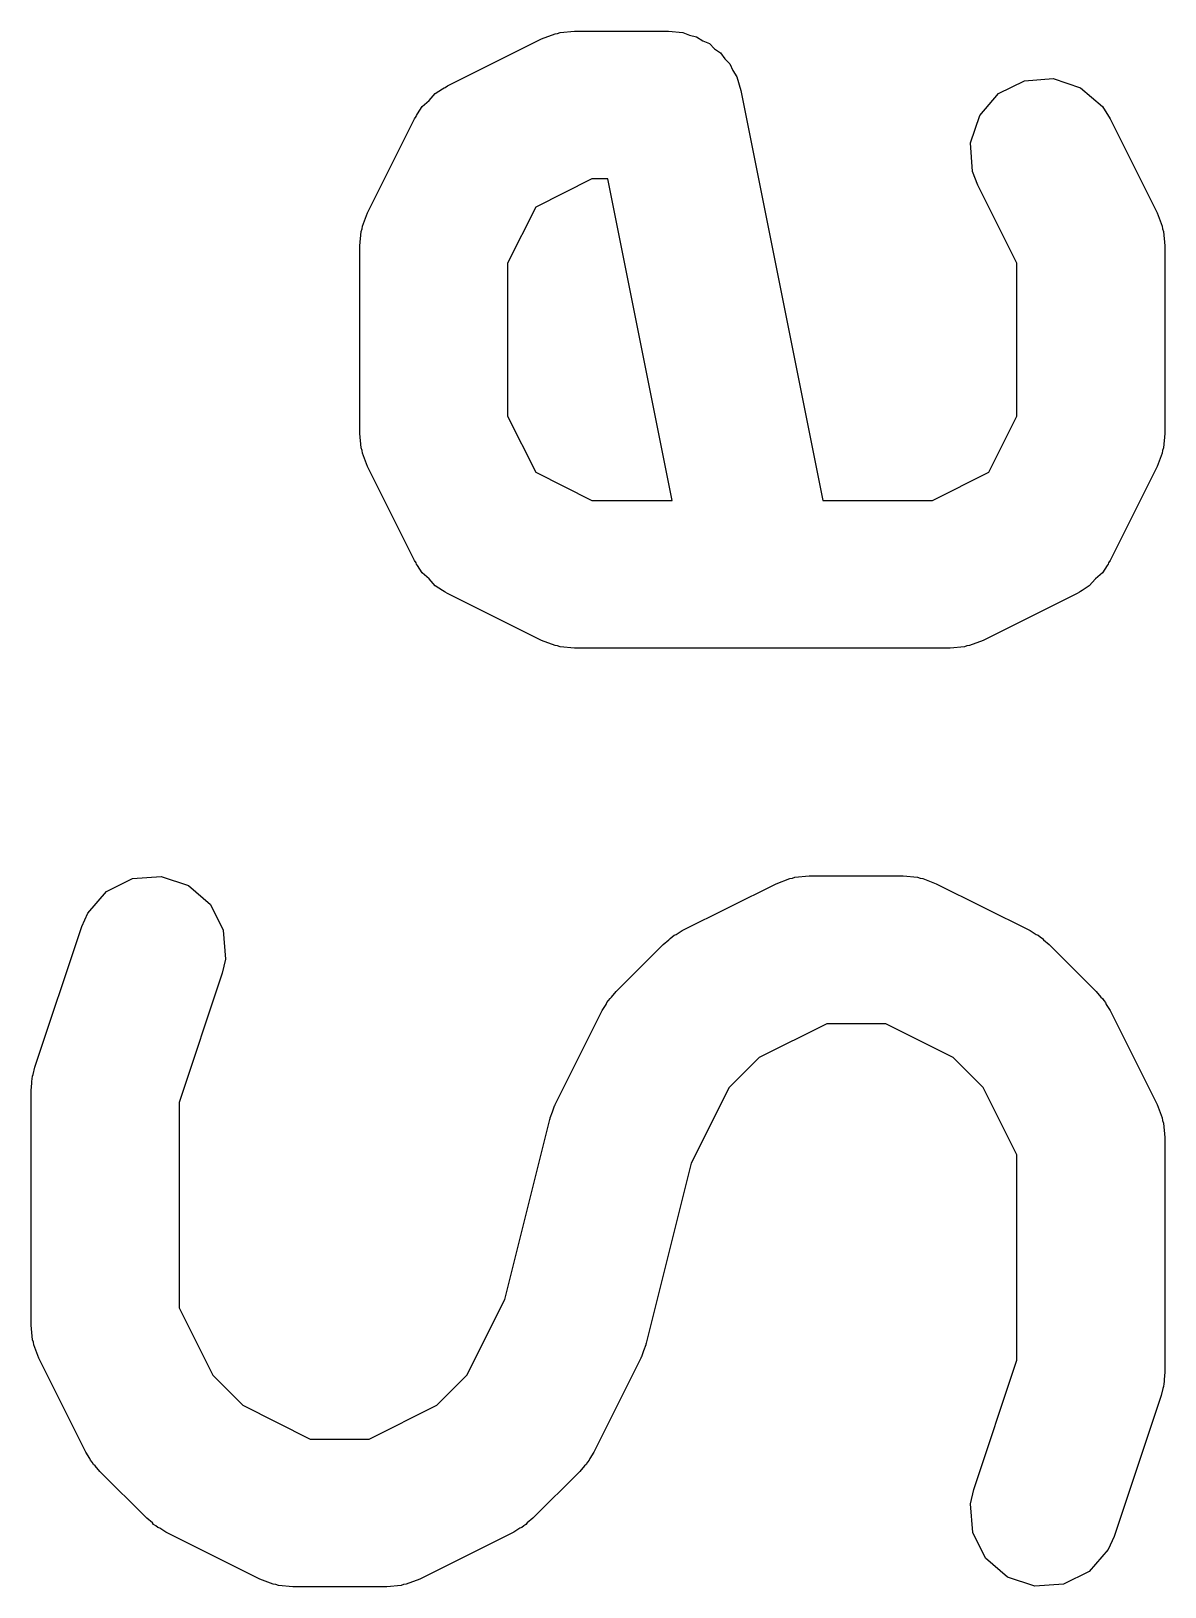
# Model space of a CAD drawing. Header units: inches. Extents: x 0.47 to 2.28, y -2.25 to -0.47.
# Drawn here: x 0.8892 to 0.9344, y -1.9765 to -1.9144 of the extents above; entities that cross this region are included whole.
import ezdxf

# ---------------------------------------------------------------- set-up
doc = ezdxf.new("R2010")
doc.units = ezdxf.units.IN
doc.header["$MEASUREMENT"] = 0
doc.layers.add('F.Silkscreen', color=41, linetype='CONTINUOUS', true_color=0xf2eda1)

msp = doc.modelspace()

# ---------------------------------------------------------------- linework, layer by layer
at = {"layer": 'F.Silkscreen', "linetype": 'CONTINUOUS'}
for p, q in [((0.905799, -1.916557), (0.909548, -1.914682)), ((0.909548, -1.914682), (0.910089, -1.914475)), ((0.910089, -1.914475), (0.910195, -1.914467)), ((0.910195, -1.914467), (0.910293, -1.914427)), ((0.910293, -1.914427), (0.910869, -1.91437)), ((0.910869, -1.91437), (0.914618, -1.91437)), ((0.914618, -1.91437), (0.915194, -1.914427)), ((0.915194, -1.914427), (0.915462, -1.914538)), ((0.915462, -1.914538), (0.915745, -1.914594)), ((0.915745, -1.914594), (0.915989, -1.914756)), ((0.915989, -1.914756), (0.916259, -1.914868)), ((0.916259, -1.914868), (0.916463, -1.915072)), ((0.916463, -1.915072), (0.916704, -1.915233)), ((0.916704, -1.915233), (0.916867, -1.915476)), ((0.916867, -1.915476), (0.917073, -1.915682)), ((0.917073, -1.915682), (0.917184, -1.91595)), ((0.917184, -1.91595), (0.917345, -1.91619)), ((0.9056, -1.916681), (0.905657, -1.916632)), ((0.905657, -1.916632), (0.905702, -1.916617)), ((0.905702, -1.916617), (0.905799, -1.916557)), ((0.917345, -1.91619), (0.917514, -1.916744)), ((0.927806, -1.916865), (0.928836, -1.91635)), ((0.928836, -1.91635), (0.929986, -1.916268)), ((0.929986, -1.916268), (0.931079, -1.916632)), ((0.931079, -1.916632), (0.931949, -1.917387)), ((0.904786, -1.917387), (0.905066, -1.917145)), ((0.905066, -1.917145), (0.905309, -1.916865)), ((0.905309, -1.916865), (0.9056, -1.916681)), ((0.917514, -1.916744), (0.920788, -1.933118)), ((0.927051, -1.917735), (0.927806, -1.916865)), ((0.902603, -1.921627), (0.904478, -1.917877)), ((0.904478, -1.917877), (0.904539, -1.917781)), ((0.904539, -1.917781), (0.904554, -1.917735)), ((0.904554, -1.917735), (0.904603, -1.917679)), ((0.904603, -1.917679), (0.904786, -1.917387)), ((0.926687, -1.918828), (0.927051, -1.917735)), ((0.931949, -1.917387), (0.932257, -1.917877)), ((0.932257, -1.917877), (0.934132, -1.921627)), ((0.926768, -1.919978), (0.926687, -1.918828)), ((0.911566, -1.920276), (0.90932, -1.921398)), ((0.912198, -1.920276), (0.911566, -1.920276)), ((0.914766, -1.933118), (0.912198, -1.920276)), ((0.926975, -1.920518), (0.926768, -1.919978)), ((0.928538, -1.923644), (0.926975, -1.920518)), ((0.902396, -1.922167), (0.902603, -1.921627)), ((0.90932, -1.921398), (0.908197, -1.923644)), ((0.934132, -1.921627), (0.934339, -1.922167)), ((0.902389, -1.922273), (0.902396, -1.922167)), ((0.934339, -1.922167), (0.934347, -1.922273)), ((0.902292, -1.922947), (0.902348, -1.922371)), ((0.902348, -1.922371), (0.902389, -1.922273)), ((0.934347, -1.922273), (0.934387, -1.922371)), ((0.934387, -1.922371), (0.934444, -1.922947)), ((0.902292, -1.930446), (0.902292, -1.922947)), ((0.934444, -1.922947), (0.934444, -1.930446)), ((0.908197, -1.923644), (0.908197, -1.929749)), ((0.928538, -1.929749), (0.928538, -1.923644)), ((0.908197, -1.929749), (0.90932, -1.931995)), ((0.927416, -1.931995), (0.928538, -1.929749)), ((0.902348, -1.931022), (0.902292, -1.930446)), ((0.934444, -1.930446), (0.934387, -1.931022)), ((0.902389, -1.93112), (0.902348, -1.931022)), ((0.902396, -1.931226), (0.902389, -1.93112)), ((0.902603, -1.931767), (0.902396, -1.931226)), ((0.934339, -1.931226), (0.934132, -1.931767)), ((0.934347, -1.93112), (0.934339, -1.931226)), ((0.934387, -1.931022), (0.934347, -1.93112)), ((0.904478, -1.935516), (0.902603, -1.931767)), ((0.90932, -1.931995), (0.911566, -1.933118)), ((0.92517, -1.933118), (0.927416, -1.931995)), ((0.934132, -1.931767), (0.932257, -1.935516)), ((0.911566, -1.933118), (0.914766, -1.933118)), ((0.920788, -1.933118), (0.92517, -1.933118)), ((0.904539, -1.935613), (0.904478, -1.935516)), ((0.904554, -1.935658), (0.904539, -1.935613)), ((0.904603, -1.935715), (0.904554, -1.935658)), ((0.904786, -1.936006), (0.904603, -1.935715)), ((0.932133, -1.935715), (0.931949, -1.936006)), ((0.932182, -1.935658), (0.932133, -1.935715)), ((0.932197, -1.935613), (0.932182, -1.935658)), ((0.932257, -1.935516), (0.932197, -1.935613)), ((0.905066, -1.936249), (0.904786, -1.936006)), ((0.905309, -1.936528), (0.905066, -1.936249)), ((0.9056, -1.936712), (0.905309, -1.936528)), ((0.931427, -1.936528), (0.931135, -1.936712)), ((0.931669, -1.936249), (0.931427, -1.936528)), ((0.931949, -1.936006), (0.931669, -1.936249)), ((0.905657, -1.936761), (0.9056, -1.936712)), ((0.905702, -1.936776), (0.905657, -1.936761)), ((0.905799, -1.936837), (0.905702, -1.936776)), ((0.909548, -1.938712), (0.905799, -1.936837)), ((0.930937, -1.936837), (0.927187, -1.938712)), ((0.931033, -1.936776), (0.930937, -1.936837)), ((0.931079, -1.936761), (0.931033, -1.936776)), ((0.931135, -1.936712), (0.931079, -1.936761)), ((0.910089, -1.938918), (0.909548, -1.938712)), ((0.910195, -1.938926), (0.910089, -1.938918)), ((0.910293, -1.938967), (0.910195, -1.938926)), ((0.910869, -1.939023), (0.910293, -1.938967)), ((0.918371, -1.939023), (0.910869, -1.939023)), ((0.925867, -1.939023), (0.918371, -1.939023)), ((0.926443, -1.938967), (0.925867, -1.939023)), ((0.926541, -1.938926), (0.926443, -1.938967)), ((0.926647, -1.938918), (0.926541, -1.938926)), ((0.927187, -1.938712), (0.926647, -1.938918)), ((0.892185, -1.948736), (0.893216, -1.948221)), ((0.893216, -1.948221), (0.894365, -1.948139)), ((0.894365, -1.948139), (0.895458, -1.948503)), ((0.918922, -1.948428), (0.919463, -1.948221)), ((0.919463, -1.948221), (0.919568, -1.948213)), ((0.919568, -1.948213), (0.919666, -1.948173)), ((0.919666, -1.948173), (0.920243, -1.948116)), ((0.920243, -1.948116), (0.923992, -1.948116)), ((0.923992, -1.948116), (0.924568, -1.948173)), ((0.924568, -1.948173), (0.924666, -1.948213)), ((0.924666, -1.948213), (0.924772, -1.948221)), ((0.924772, -1.948221), (0.925313, -1.948428)), ((0.891431, -1.949606), (0.892185, -1.948736)), ((0.895458, -1.948503), (0.896329, -1.949258)), ((0.915172, -1.950302), (0.918922, -1.948428)), ((0.925313, -1.948428), (0.929062, -1.950302)), ((0.896329, -1.949258), (0.896844, -1.950289)), ((0.88932, -1.955759), (0.891195, -1.950135)), ((0.891195, -1.950135), (0.891431, -1.949606)), ((0.896844, -1.950289), (0.896925, -1.951438)), ((0.914405, -1.950856), (0.914631, -1.95067)), ((0.914631, -1.95067), (0.914683, -1.950611)), ((0.914683, -1.950611), (0.914772, -1.950555)), ((0.914772, -1.950555), (0.914853, -1.950488)), ((0.914853, -1.950488), (0.914924, -1.950458)), ((0.914924, -1.950458), (0.915172, -1.950302)), ((0.929062, -1.950302), (0.92931, -1.950458)), ((0.92931, -1.950458), (0.929382, -1.950488)), ((0.929382, -1.950488), (0.929463, -1.950555)), ((0.929463, -1.950555), (0.929552, -1.950611)), ((0.929552, -1.950611), (0.929603, -1.95067)), ((0.929603, -1.95067), (0.929829, -1.950855)), ((0.896925, -1.951438), (0.896797, -1.952002)), ((0.91253, -1.95273), (0.914405, -1.950856)), ((0.929829, -1.950855), (0.931704, -1.95273)), ((0.896797, -1.952002), (0.895074, -1.957172)), ((0.911977, -1.953498), (0.912133, -1.95325)), ((0.912133, -1.95325), (0.912163, -1.953178)), ((0.912163, -1.953178), (0.91223, -1.953097)), ((0.91223, -1.953097), (0.912286, -1.953008)), ((0.912286, -1.953008), (0.912345, -1.952957)), ((0.912345, -1.952957), (0.91253, -1.95273)), ((0.931704, -1.95273), (0.93189, -1.952957)), ((0.93189, -1.952957), (0.931949, -1.953008)), ((0.931949, -1.953008), (0.932005, -1.953097)), ((0.932005, -1.953097), (0.932071, -1.953178)), ((0.932071, -1.953178), (0.932101, -1.95325)), ((0.932101, -1.95325), (0.932257, -1.953498)), ((0.910102, -1.957247), (0.911977, -1.953498)), ((0.932257, -1.953498), (0.934132, -1.957247)), ((0.92094, -1.954021), (0.918242, -1.95537)), ((0.923295, -1.954021), (0.92094, -1.954021)), ((0.925992, -1.95537), (0.923295, -1.954021)), ((0.889255, -1.956045), (0.88932, -1.955759)), ((0.918242, -1.95537), (0.917045, -1.956567)), ((0.92719, -1.956567), (0.925992, -1.95537)), ((0.889168, -1.956693), (0.889197, -1.956401)), ((0.889191, -1.956324), (0.889215, -1.956221)), ((0.889197, -1.956401), (0.889191, -1.956324)), ((0.889215, -1.956221), (0.889225, -1.956117)), ((0.889225, -1.956117), (0.889255, -1.956045)), ((0.889168, -1.966067), (0.889168, -1.956693)), ((0.917045, -1.956567), (0.915529, -1.959598)), ((0.928538, -1.959265), (0.92719, -1.956567)), ((0.895074, -1.957172), (0.895074, -1.96537)), ((0.909896, -1.957788), (0.909987, -1.957548)), ((0.909987, -1.957548), (0.910074, -1.957306)), ((0.910074, -1.957306), (0.910086, -1.957289)), ((0.910086, -1.957289), (0.910102, -1.957247)), ((0.934132, -1.957247), (0.934339, -1.957788)), ((0.908083, -1.965036), (0.909879, -1.957852)), ((0.909879, -1.957852), (0.909894, -1.957809)), ((0.909894, -1.957809), (0.909896, -1.957788)), ((0.934339, -1.957788), (0.934347, -1.957894)), ((0.934347, -1.957894), (0.934387, -1.957992)), ((0.934387, -1.957992), (0.934444, -1.958568)), ((0.934444, -1.958568), (0.934444, -1.967942)), ((0.928538, -1.967462), (0.928538, -1.959265)), ((0.915529, -1.959598), (0.913733, -1.966783)), ((0.906567, -1.968067), (0.908083, -1.965036)), ((0.895074, -1.96537), (0.896423, -1.968067)), ((0.889225, -1.966643), (0.889168, -1.966067)), ((0.889266, -1.966741), (0.889225, -1.966643)), ((0.889273, -1.966847), (0.889266, -1.966741)), ((0.88948, -1.967387), (0.889273, -1.966847)), ((0.913717, -1.966847), (0.913625, -1.967086)), ((0.913718, -1.966825), (0.913717, -1.966847)), ((0.913733, -1.966783), (0.913718, -1.966825)), ((0.891355, -1.971137), (0.88948, -1.967387)), ((0.91351, -1.967387), (0.911635, -1.971137)), ((0.913526, -1.967345), (0.91351, -1.967387)), ((0.913539, -1.967328), (0.913526, -1.967345)), ((0.913625, -1.967086), (0.913539, -1.967328)), ((0.926815, -1.972632), (0.928538, -1.967462)), ((0.896423, -1.968067), (0.89762, -1.969264)), ((0.90537, -1.969264), (0.906567, -1.968067)), ((0.934444, -1.967942), (0.934415, -1.968233)), ((0.934415, -1.968233), (0.934421, -1.968311)), ((0.934357, -1.96859), (0.934292, -1.968875)), ((0.934387, -1.968518), (0.934357, -1.96859)), ((0.934397, -1.968413), (0.934387, -1.968518)), ((0.934421, -1.968311), (0.934397, -1.968413)), ((0.89762, -1.969264), (0.900317, -1.970613)), ((0.902673, -1.970613), (0.90537, -1.969264)), ((0.934292, -1.968875), (0.932418, -1.9745)), ((0.900317, -1.970613), (0.902673, -1.970613)), ((0.891511, -1.971385), (0.891355, -1.971137)), ((0.911635, -1.971137), (0.911479, -1.971385)), ((0.891541, -1.971457), (0.891511, -1.971385)), ((0.891607, -1.971538), (0.891541, -1.971457)), ((0.891663, -1.971627), (0.891607, -1.971538)), ((0.891722, -1.971678), (0.891663, -1.971627)), ((0.891908, -1.971904), (0.891722, -1.971678)), ((0.893783, -1.973779), (0.891908, -1.971904)), ((0.911082, -1.971904), (0.909207, -1.973779)), ((0.911268, -1.971678), (0.911082, -1.971904)), ((0.911327, -1.971627), (0.911268, -1.971678)), ((0.911383, -1.971538), (0.911327, -1.971627)), ((0.911449, -1.971457), (0.911383, -1.971538)), ((0.911479, -1.971385), (0.911449, -1.971457)), ((0.926687, -1.973197), (0.926815, -1.972632)), ((0.926769, -1.974346), (0.926687, -1.973197)), ((0.894009, -1.973965), (0.893783, -1.973779)), ((0.909207, -1.973779), (0.908981, -1.973965)), ((0.89406, -1.974024), (0.894009, -1.973965)), ((0.894149, -1.97408), (0.89406, -1.974024)), ((0.89423, -1.974146), (0.894149, -1.97408)), ((0.894302, -1.974176), (0.89423, -1.974146)), ((0.89455, -1.974332), (0.894302, -1.974176)), ((0.8983, -1.976207), (0.89455, -1.974332)), ((0.90844, -1.974332), (0.90469, -1.976207)), ((0.908688, -1.974176), (0.90844, -1.974332)), ((0.90876, -1.974146), (0.908688, -1.974176)), ((0.908841, -1.97408), (0.90876, -1.974146)), ((0.90893, -1.974024), (0.908841, -1.97408)), ((0.908981, -1.973965), (0.90893, -1.974024)), ((0.927284, -1.975376), (0.926769, -1.974346)), ((0.932182, -1.975028), (0.931427, -1.975899)), ((0.932418, -1.9745), (0.932182, -1.975028)), ((0.928154, -1.976131), (0.927284, -1.975376)), ((0.89884, -1.976414), (0.8983, -1.976207)), ((0.90469, -1.976207), (0.90415, -1.976414)), ((0.929247, -1.976495), (0.928154, -1.976131)), ((0.931427, -1.975899), (0.930396, -1.976414)), ((0.898946, -1.976421), (0.89884, -1.976414)), ((0.899044, -1.976462), (0.898946, -1.976421)), ((0.89962, -1.976519), (0.899044, -1.976462)), ((0.90337, -1.976519), (0.89962, -1.976519)), ((0.903946, -1.976462), (0.90337, -1.976519)), ((0.904044, -1.976421), (0.903946, -1.976462)), ((0.90415, -1.976414), (0.904044, -1.976421)), ((0.930396, -1.976414), (0.929247, -1.976495))]:
    msp.add_line(p, q, dxfattribs=at)

doc.saveas('drawing.dxf')
